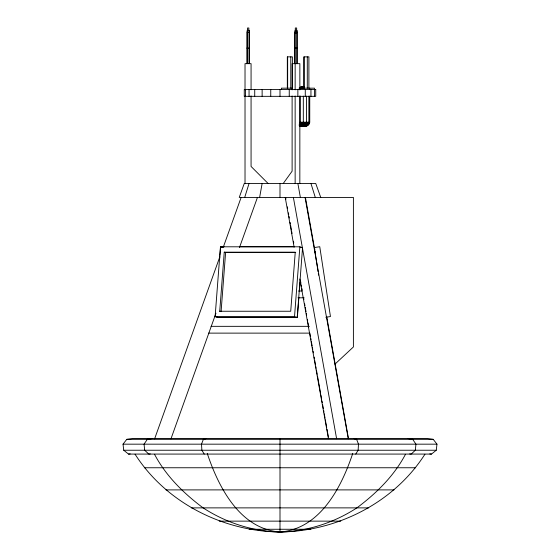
<?xml version="1.0" encoding="UTF-8"?>
<svg xmlns="http://www.w3.org/2000/svg" width="560" height="560" viewBox="0 0 560 560"><rect width="100%" height="100%" fill="white"/><g stroke="black" fill="none" stroke-linecap="round" stroke-linejoin="round"><path stroke-width="0.84" d="M215.117 316.617L220.458 246.799L299.866 246.799L302.554 247.625L297.213 317.436L217.805 317.436L215.117 316.617L294.525 316.617L297.213 317.436M219.667 258.79L219.8 257.068M219.926 255.346L220.591 246.722L224.077 246.722M219.737 311.248L224.252 252.175L295.246 252.175L290.724 311.248L219.737 311.248L221.081 311.654L225.603 252.581L224.252 252.175M294.525 316.617L299.866 246.799M298.879 297.535L297.367 317.359L217.938 317.359L215.25 316.54M299.341 291.508L300.069 282.023M436.261 450.24L436.968 444.171L433.23 439.341L427.182 438.508L132.818 438.508L126.77 439.341L123.032 444.171L123.739 450.24L128.492 454.076L431.508 454.076L436.261 450.24L123.739 450.24M259.623 197.428L262.136 183.463M299.18 125.699C302.729 127.239 308.952 127.085 309.743 122.199L309.743 96.103M244.706 197.428L249.053 183.463M352.716 453.495C341.46 487.291 320.089 528.997 280 532C222.915 531.405 166.033 502.712 135.058 454.209M154.609 438.858L219.926 256.557M223.16 247.52L241.136 197.428M170.954 438.858L215.964 313.215M239.477 247.52L257.446 197.428M405.503 454.244C394.114 475.902 376.327 493.346 356.895 507.878C333.935 522.767 307.419 531.405 280 532C252.581 531.405 226.065 522.767 203.105 507.878C183.673 493.346 165.886 475.902 154.497 454.244M355.754 454.076L358.127 450.24L358.484 444.171L356.615 439.341L353.591 438.508M207.284 453.495C218.54 487.291 239.911 528.997 280 532C337.085 531.405 393.967 502.712 424.942 454.209M301.098 88.095L302.015 87.094L303.38 86.8M283.262 183.463L292.11 171.178L292.11 95.998M335.034 364.077L353.395 346.976L353.395 197.428L239.246 197.428L244.265 183.463L315.735 183.463L320.754 197.428M304.605 86.793L303.247 86.8L303.317 88.095L299.46 88.095L301.623 86.905L303.422 86.8L301.343 86.905L299.425 87.689L304.598 87.689M206.409 438.508L203.385 439.341L201.516 444.171L201.873 450.24L204.246 454.076M152.537 438.508L147.301 439.341L144.06 444.171L144.676 450.24L148.792 454.076L150.297 453.908M325.829 317.247L330.442 316.54L319.76 246.722L314.377 247.548L318.073 271.684M128.492 454.076L130.228 453.908M246.883 48.104L249.473 48.104M294.686 48.104L297.276 48.104M302.022 86.793L304.416 86.793L301.343 86.905M300.671 87.094L304.612 87.094M300.034 87.36L303.317 87.36M292.551 88.165L281.4 88.165L281.4 89.523M299.026 88.165L314.461 88.165L314.461 89.523M311.115 89.523L309.701 89.523L309.701 88.165M300.104 96.103L300.104 122.199L309.743 122.199M300.104 122.199L300.181 122.899L309.582 122.899M300.181 122.899L300.314 123.571L309.323 123.571M299.11 124.194L308.973 124.194M299.432 124.768L308.539 124.768M308.028 125.272L299.236 125.272L301.483 126.441L303.338 126.287L301.581 126.042L300.314 123.571M299.74 125.699L307.454 125.699M299.81 126.042L306.824 126.042M300.482 126.287L306.145 126.287M301.182 126.441L305.445 126.441M239.792 246.722L293.902 246.722M300.811 247.625L302.554 247.625M225.603 252.581L295.729 252.581M298.564 291.004L302.043 291.004M298.018 297.801L304.122 297.801M211.05 326.333L309.26 326.333M208.614 333.123L309.603 333.123M126.77 439.341L433.23 439.341M123.032 444.171L436.968 444.171M144.284 467.754L415.716 467.754M165.97 489.895L394.03 489.895M191.212 507.878L368.788 507.878M219.226 521.136L340.774 521.136M249.13 529.263L310.87 529.263M429.772 453.908L431.508 454.076M409.703 453.908L411.208 454.076L415.324 450.24L415.94 444.171L412.699 439.341L407.463 438.508M220.591 246.722L222.607 247.345M220.458 246.799L221.802 247.212M268.086 183.463L251.069 166.446L251.069 95.886M310.947 183.463L315.294 197.428M305.046 197.428L348.264 438.711M297.871 183.463L300.377 197.428M293.384 197.428L336.609 438.711M285.229 197.428L294.147 247.233M299.838 278.999L328.447 438.711M305.431 197.428L314.783 249.809M315.084 251.524L315.392 253.239M326.739 316.785L348.502 438.711M285.628 197.428L285.936 199.15M287.315 206.878L287.623 208.593M288.393 212.884L288.694 214.606M289.002 216.321L289.31 218.036M290.073 222.334L290.381 224.049M290.689 225.764L291.459 230.062M291.76 231.777L292.068 233.492M293.447 241.22L293.755 242.935M300.65 281.575L300.958 283.297M301.266 285.012L301.574 286.727M301.875 288.449L302.183 290.164M303.562 297.892L303.87 299.607M304.64 303.905L304.941 305.62M305.249 307.335L306.019 311.633M306.32 313.348L306.628 315.063M307.398 319.361L307.699 321.076M308.007 322.791L308.777 327.082M309.848 333.095L310.464 336.532M310.765 338.247L311.073 339.962M311.381 341.684L312.144 345.975M312.452 347.69L312.76 349.412M313.068 351.127L313.376 352.842M314.139 357.14L314.447 358.855M314.755 360.57L315.518 364.868M315.826 366.583L316.134 368.298M316.435 370.02L317.205 374.311M317.513 376.026L320.579 393.204M320.88 394.919L321.65 399.21M321.958 400.932L322.259 402.647M322.567 404.362L323.337 408.66M323.645 410.375L323.946 412.09M324.254 413.805L325.024 418.103M325.325 419.818L326.704 427.546M327.012 429.261L328.391 436.989M318.332 273.406L318.598 275.128M314.524 89.523L314.524 96.334M310.947 89.523L310.947 96.334M308.896 88.165L308.896 56.854L303.828 56.854L303.828 88.165M308.882 96.103L308.882 122.199C308.658 124.831 305.956 127.225 303.289 126.287C305.536 127.134 306.439 123.865 306.53 122.199L306.53 96.103M307.293 56.854L307.293 88.165M305.27 89.523L305.27 96.334M304.164 56.854L304.164 88.165M303.317 96.103L303.317 126.49M299.859 89.894L299.859 63.658L292.11 63.658L292.11 89.88M299.859 96.012L299.838 183.463M297.871 89.523L297.871 96.334M297.276 63.658L297.276 32.347L294.686 32.347L294.686 63.658M296.786 32.347L296.786 63.658M296.66 33.103L296.66 28L295.302 28L295.302 33.103M295.183 32.347L295.141 89.894M295.141 96.012L295.141 183.463M292.39 88.165L292.39 56.854L287.322 56.854L287.322 88.165M290.787 56.854L290.787 88.165M289.247 89.523L289.247 96.334M287.658 56.854L287.658 88.165M280 89.523L280 96.334M280 183.463L280 197.428M280 438.508L280 532M270.753 89.523L270.753 96.334M262.129 89.523L262.129 96.334M254.73 89.523L254.73 96.334M251.069 89.789L251.069 63.658L245.021 63.658L245.021 89.894M249.473 63.658L249.473 32.347L246.883 32.347L246.883 63.658M249.053 89.523L249.053 96.334M248.976 32.347L248.976 63.658M248.857 31.402L248.857 28L247.492 28L247.492 33.103M247.373 32.347L247.373 63.658M245.476 89.523L245.476 96.334M245.021 96.012L245.021 183.463M249.473 30.982L248.976 32.508L247.373 32.508L246.883 30.982L248.178 30.044L249.473 30.982M297.276 30.982L296.779 32.508L295.183 32.508L294.686 30.982L295.981 30.044L297.276 30.982M315.735 89.523L244.265 89.523L244.265 96.334L315.735 96.334L315.735 89.523"/></g></svg>
